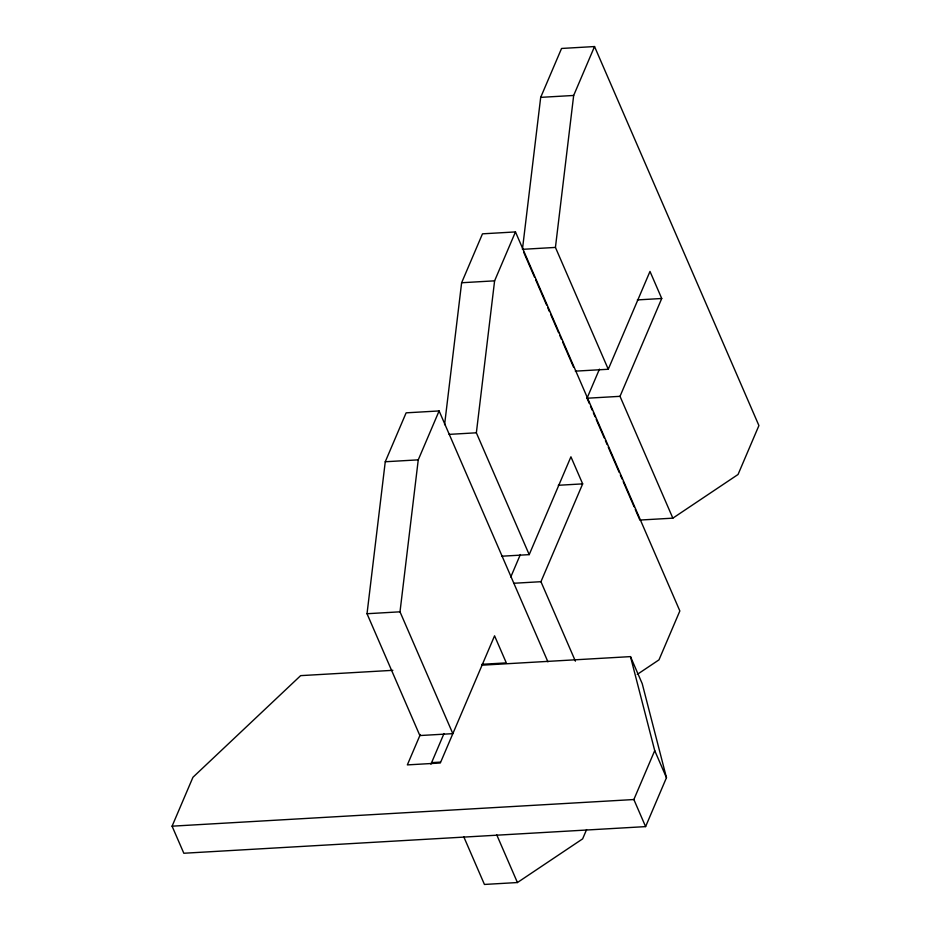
<?xml version="1.0" encoding="UTF-8"?>
<svg xmlns="http://www.w3.org/2000/svg" width="931" height="931" viewBox="0 0 931 931"><rect width="100%" height="100%" fill="white"/><g stroke="black" fill="none" stroke-linecap="round" stroke-linejoin="round"><path stroke-width="1.4" d="M439.106 410.943L418.252 459.856L400.004 611.818L452.838 733.651L419.858 735.548L367.023 613.727L385.259 461.753L406.125 412.84L439.106 410.943L547.928 661.836M444.587 424.676L461.625 282.745L482.479 233.832L515.471 231.924L679.851 610.945L658.985 659.858L637.246 674.416M501.949 556.203L529.204 554.632L476.358 432.799L494.605 280.836L515.471 231.924M635.268 509.466L639.865 520.057L672.845 518.16L738.05 474.484L758.916 425.572L594.537 46.55L561.556 48.459L540.69 97.359L522.442 249.333L555.435 247.425L608.269 369.258L575.288 371.155M555.435 247.425L573.671 95.462L594.537 46.55M482.049 665.176L630.485 656.611L642.227 683.68L666.468 777.699L645.602 826.612L183.826 853.25L172.084 826.181L192.95 777.269L300.643 675.638L392.87 670.32M420.312 734.489L407.347 764.898L440.328 762.989L494.57 635.826L506.313 662.895L481.932 664.303M430.925 764.211L444.006 733.535M510.782 576.999L520.359 554.527M589.323 403.53L587.03 398.235L599.436 369.153M529.204 554.632L570.924 456.807L582.666 483.876L540.946 581.7L575.405 661.161M608.269 369.258L649.989 271.433L661.732 298.502L620.011 396.327L672.845 518.16M586.577 829.614L582.631 838.866L517.427 882.541L484.434 884.45L463.766 836.783M645.602 826.612L633.86 799.531L654.726 750.619L630.485 656.611M540.69 97.359L573.671 95.462M461.625 282.745L494.605 280.836M637.351 299.91L661.732 298.502M587.03 398.235L620.011 396.327M449.114 434.381L476.358 432.799M385.259 461.753L418.252 459.856M558.286 485.284L582.666 483.876M513.691 583.272L540.946 581.7M367.023 613.727L400.004 611.818M431.6 762.629L440.2 762.128M172.084 826.181L633.86 799.531M523.594 251.987L534.51 277.135M535.662 279.789L546.567 304.949M547.719 307.602L549.441 311.571M550.593 314.224L558.635 332.763M559.775 335.404L561.498 339.384M562.65 342.026L573.566 367.186M590.475 406.172L592.197 410.152M593.35 412.794L595.072 416.774M596.212 419.416L604.254 437.954M605.406 440.607L607.128 444.576M608.28 447.229L619.185 472.389M620.337 475.031L622.059 479.011M623.211 481.653L634.116 506.813M654.726 750.619L666.468 777.699M496.747 834.874L517.427 882.541"/></g></svg>
